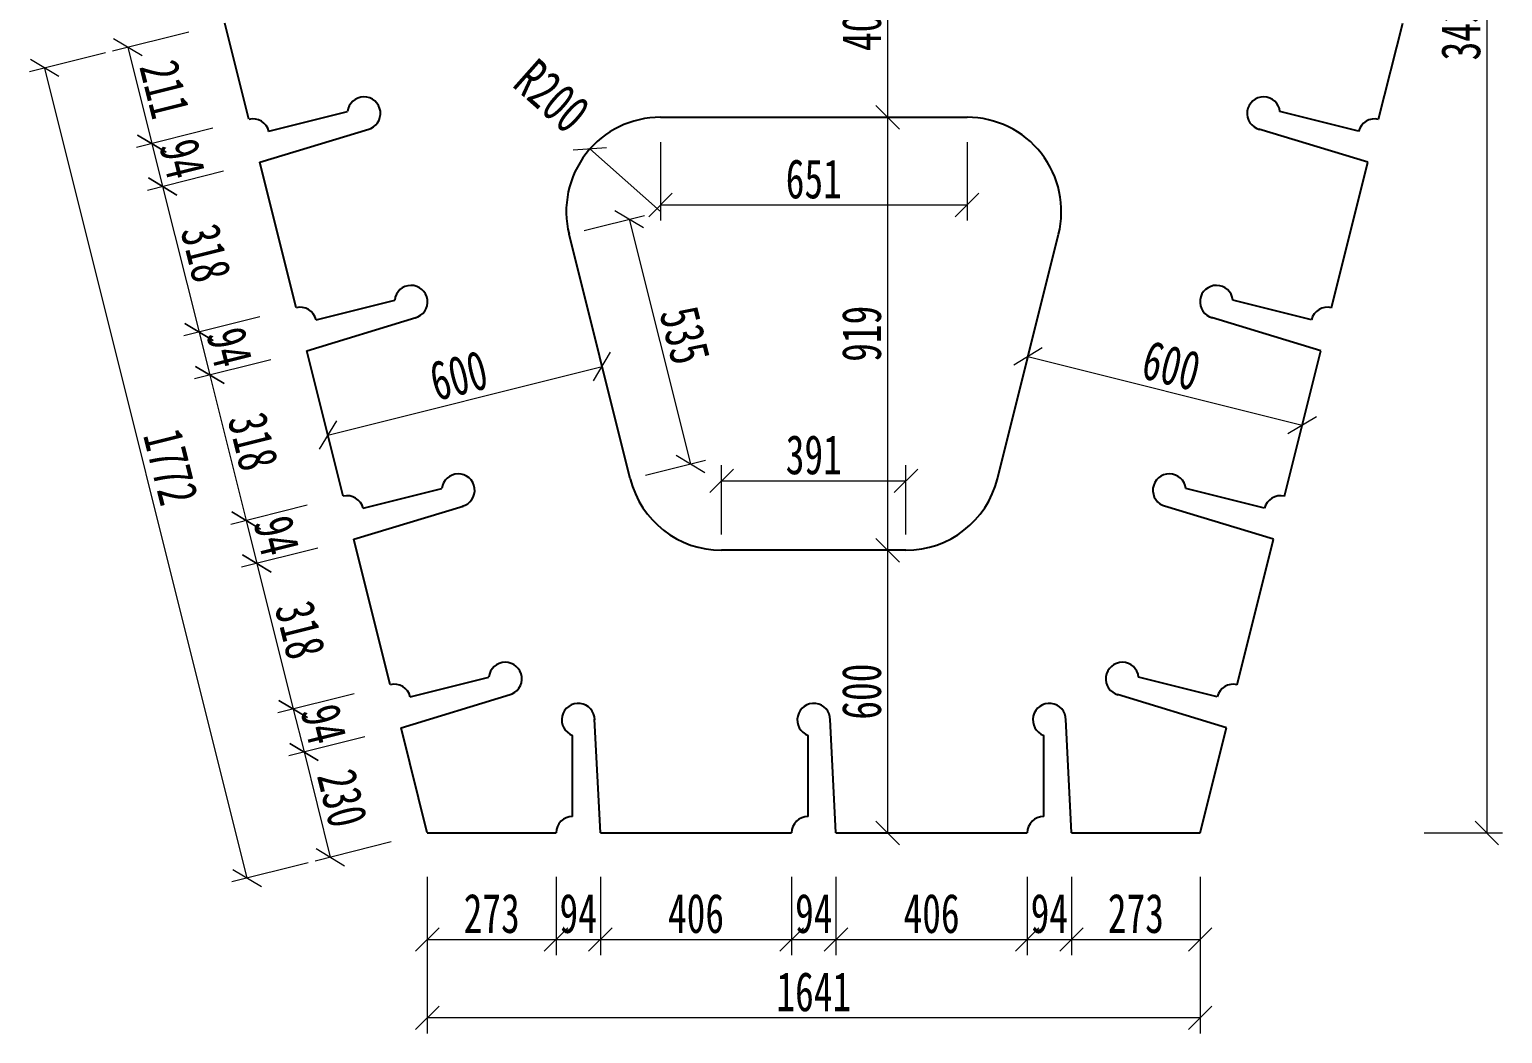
# Model space of a CAD drawing. Header units: millimetres. Extents: x -411717 to -116098, y 0 to 693159.
# Drawn here: x -185448 to -182322, y 378962 to 381093 of the extents above; entities that cross this region are included whole.
import ezdxf

# ---------------------------------------------------------------- set-up
doc = ezdxf.new("R2010")
doc.units = ezdxf.units.MM
doc.header["$LTSCALE"] = 2
doc.header["$PDMODE"] = 3
doc.header["$PDSIZE"] = -10
doc.layers.get('Defpoints').update_dxf_attribs({"color": 8, "lineweight": 9})
doc.layers.add('标注', color=4, linetype='Continuous', lineweight=13)
doc.layers.add('钢板粗线', color=1, linetype='Continuous', lineweight=25)
doc.styles.add('111', font='仿宋_GB2312.ttf', dxfattribs={"width": 0.7})
doc.dimstyles.new('200', dxfattribs={"dimscale": 0, "dimtxt": 2.5, "dimasz": 1.5, "dimexe": 1, "dimexo": 1, "dimgap": 0.4, "dimtad": 1, "dimdec": 0, "dimdsep": 46, "dimtxsty": '111', "dimblk": 'OBLIQUE', "dimcen": 0, "dimclrd": 256, "dimclre": 256, "dimclrt": 256, "dimadec": 1, "dimazin": 2, "dimtfac": 1, "dimtdec": 0, "dimtmove": 2, "dimatfit": 3, "dimfxl": 4, "dimfxlon": 1, "dimtolj": 1, "dimlwd": -1, "dimlwe": -1, "dimarcsym": 0})

# ---------------------------------------------------------------- blocks, each defined once
blk = doc.blocks.new('_Oblique')
at = {"color": 0, "linetype": 'ByBlock', "lineweight": -2}
blk.add_line((-0.5, -0.5), (0.5, 0.5), dxfattribs=at)
blk = doc.blocks.new('*D246')
at = {"layer": 'Defpoints', "color": 0, "transparency": 16777216}
for p in [(-185033.4, 381107), (-184982.3, 380902.6), (-185188.2, 380851.1)]:
    blk.add_point(p, dxfattribs=at)
at = {"layer": '标注', "transparency": 16777216}
for p, q in [((-185110, 381087.9), (-185271.7, 381047.4)), ((-185239.3, 381055.5), (-185188.2, 380851.1)), ((-185058.9, 380883.5), (-185220.6, 380843))]:
    blk.add_line(p, q, dxfattribs=at)
at = {"layer": '标注', "transparency": 16777216, "xscale": 50.00000000000006, "yscale": 50.00000000000006, "zscale": 50.00000000000006}
for p, rotation in [((-185239.3, 381055.5), 104.0362434679227), ((-185188.2, 380851.1), 284.0362434679227)]:
    blk.add_blockref('_Oblique', p, dxfattribs=dict(at, rotation=rotation))
at = {"layer": '标注', "transparency": 16777216, "insert": (-185160.4, 380966.7), "char_height": 83.33, "attachment_point": 5, "rotation": 284.0362, "style": '111'}
blk.add_mtext('\\A1;211', dxfattribs=at)
blk = doc.blocks.new('*D247')
at = {"layer": 'Defpoints', "color": 0, "transparency": 16777216}
for p in [(-184982.3, 380902.6), (-184959.5, 380811.4), (-185165.4, 380759.9)]:
    blk.add_point(p, dxfattribs=at)
at = {"layer": '标注', "transparency": 16777216}
for p, q in [((-185058.9, 380883.5), (-185220.6, 380843)), ((-185188.2, 380851.1), (-185165.4, 380759.9)), ((-185036.1, 380792.3), (-185197.8, 380751.8))]:
    blk.add_line(p, q, dxfattribs=at)
at = {"layer": '标注', "transparency": 16777216, "xscale": 50.00000000000006, "yscale": 50.00000000000006, "zscale": 50.00000000000006}
for p, rotation in [((-185188.2, 380851.1), 104.0362434679179), ((-185165.4, 380759.9), 284.0362434679179)]:
    blk.add_blockref('_Oblique', p, dxfattribs=dict(at, rotation=rotation))
at = {"layer": '标注', "transparency": 16777216, "insert": (-185123.5, 380818.9), "char_height": 83.33, "attachment_point": 5, "rotation": 284.0362, "style": '111'}
blk.add_mtext('\\A1;94', dxfattribs=at)
blk = doc.blocks.new('*D248')
at = {"layer": 'Defpoints', "color": 0, "transparency": 16777216}
for p in [(-184959.5, 380811.4), (-184882.3, 380502.6), (-185088.2, 380451.1)]:
    blk.add_point(p, dxfattribs=at)
at = {"layer": '标注', "transparency": 16777216}
for p, q in [((-185036.1, 380792.3), (-185197.8, 380751.8)), ((-185165.4, 380759.9), (-185088.2, 380451.1)), ((-184958.9, 380483.5), (-185120.6, 380443))]:
    blk.add_line(p, q, dxfattribs=at)
at = {"layer": '标注', "transparency": 16777216, "xscale": 50.00000000000006, "yscale": 50.00000000000006, "zscale": 50.00000000000006}
for p, rotation in [((-185165.4, 380759.9), 104.0362434679265), ((-185088.2, 380451.1), 284.0362434679265)]:
    blk.add_blockref('_Oblique', p, dxfattribs=dict(at, rotation=rotation))
at = {"layer": '标注', "transparency": 16777216, "insert": (-185073.5, 380618.9), "char_height": 83.33, "attachment_point": 5, "rotation": 284.0362, "style": '111'}
blk.add_mtext('\\A1;318', dxfattribs=at)
blk = doc.blocks.new('*D249')
at = {"layer": 'Defpoints', "color": 0, "transparency": 16777216}
for p in [(-184882.3, 380502.6), (-184859.5, 380411.4), (-185065.4, 380359.9)]:
    blk.add_point(p, dxfattribs=at)
at = {"layer": '标注', "transparency": 16777216}
for p, q in [((-184958.9, 380483.5), (-185120.6, 380443)), ((-185088.2, 380451.1), (-185065.4, 380359.9)), ((-184936.1, 380392.3), (-185097.8, 380351.8))]:
    blk.add_line(p, q, dxfattribs=at)
at = {"layer": '标注', "transparency": 16777216, "xscale": 50.00000000000006, "yscale": 50.00000000000006, "zscale": 50.00000000000006}
for p, rotation in [((-185088.2, 380451.1), 104.0362434679093), ((-185065.4, 380359.9), 284.0362434679093)]:
    blk.add_blockref('_Oblique', p, dxfattribs=dict(at, rotation=rotation))
at = {"layer": '标注', "transparency": 16777216, "insert": (-185023.5, 380418.9), "char_height": 83.33, "attachment_point": 5, "rotation": 284.0362, "style": '111'}
blk.add_mtext('\\A1;94', dxfattribs=at)
blk = doc.blocks.new('*D250')
at = {"layer": 'Defpoints', "color": 0, "transparency": 16777216}
for p in [(-184859.5, 380411.4), (-184782.3, 380102.6), (-184988.2, 380051.1)]:
    blk.add_point(p, dxfattribs=at)
at = {"layer": '标注', "transparency": 16777216}
for p, q in [((-184936.1, 380392.3), (-185097.8, 380351.8)), ((-185065.4, 380359.9), (-184988.2, 380051.1)), ((-184858.9, 380083.5), (-185020.6, 380043))]:
    blk.add_line(p, q, dxfattribs=at)
at = {"layer": '标注', "transparency": 16777216, "xscale": 50.00000000000006, "yscale": 50.00000000000006, "zscale": 50.00000000000006}
for p, rotation in [((-185065.4, 380359.9), 104.0362434679316), ((-184988.2, 380051.1), 284.0362434679316)]:
    blk.add_blockref('_Oblique', p, dxfattribs=dict(at, rotation=rotation))
at = {"layer": '标注', "transparency": 16777216, "insert": (-184973.5, 380218.9), "char_height": 83.33, "attachment_point": 5, "rotation": 284.0362, "style": '111'}
blk.add_mtext('\\A1;318', dxfattribs=at)
blk = doc.blocks.new('*D251')
at = {"layer": 'Defpoints', "color": 0, "transparency": 16777216}
for p in [(-184782.3, 380102.6), (-184759.5, 380011.4), (-184965.4, 379959.9)]:
    blk.add_point(p, dxfattribs=at)
at = {"layer": '标注', "transparency": 16777216}
for p, q in [((-184858.9, 380083.5), (-185020.6, 380043)), ((-184988.2, 380051.1), (-184965.4, 379959.9)), ((-184836.1, 379992.3), (-184997.8, 379951.8))]:
    blk.add_line(p, q, dxfattribs=at)
at = {"layer": '标注', "transparency": 16777216, "xscale": 50.00000000000006, "yscale": 50.00000000000006, "zscale": 50.00000000000006}
for p, rotation in [((-184988.2, 380051.1), 104.0362434679437), ((-184965.4, 379959.9), 284.0362434679437)]:
    blk.add_blockref('_Oblique', p, dxfattribs=dict(at, rotation=rotation))
at = {"layer": '标注', "transparency": 16777216, "insert": (-184923.5, 380018.9), "char_height": 83.33, "attachment_point": 5, "rotation": 284.0362, "style": '111'}
blk.add_mtext('\\A1;94', dxfattribs=at)
blk = doc.blocks.new('*D252')
at = {"layer": 'Defpoints', "color": 0, "transparency": 16777216}
for p in [(-184759.5, 380011.4), (-184682.3, 379702.6), (-184888.2, 379651.1)]:
    blk.add_point(p, dxfattribs=at)
at = {"layer": '标注', "transparency": 16777216}
for p, q in [((-184836.1, 379992.3), (-184997.8, 379951.8)), ((-184965.4, 379959.9), (-184888.2, 379651.1)), ((-184758.9, 379683.5), (-184920.6, 379643))]:
    blk.add_line(p, q, dxfattribs=at)
at = {"layer": '标注', "transparency": 16777216, "xscale": 50.00000000000006, "yscale": 50.00000000000006, "zscale": 50.00000000000006}
for p, rotation in [((-184965.4, 379959.9), 104.0362434679214), ((-184888.2, 379651.1), 284.0362434679215)]:
    blk.add_blockref('_Oblique', p, dxfattribs=dict(at, rotation=rotation))
at = {"layer": '标注', "transparency": 16777216, "insert": (-184873.5, 379818.9), "char_height": 83.33, "attachment_point": 5, "rotation": 284.0362, "style": '111'}
blk.add_mtext('\\A1;318', dxfattribs=at)
blk = doc.blocks.new('*D253')
at = {"layer": 'Defpoints', "color": 0, "transparency": 16777216}
for p in [(-184682.3, 379702.6), (-184659.5, 379611.4), (-184865.4, 379559.9)]:
    blk.add_point(p, dxfattribs=at)
at = {"layer": '标注', "transparency": 16777216}
for p, q in [((-184758.9, 379683.5), (-184920.6, 379643)), ((-184888.2, 379651.1), (-184865.4, 379559.9)), ((-184736.1, 379592.3), (-184897.8, 379551.8))]:
    blk.add_line(p, q, dxfattribs=at)
at = {"layer": '标注', "transparency": 16777216, "xscale": 50.00000000000006, "yscale": 50.00000000000006, "zscale": 50.00000000000006}
for p, rotation in [((-184888.2, 379651.1), 104.0362434679437), ((-184865.4, 379559.9), 284.0362434679437)]:
    blk.add_blockref('_Oblique', p, dxfattribs=dict(at, rotation=rotation))
at = {"layer": '标注', "transparency": 16777216, "insert": (-184823.5, 379618.9), "char_height": 83.33, "attachment_point": 5, "rotation": 284.0362, "style": '111'}
blk.add_mtext('\\A1;94', dxfattribs=at)
blk = doc.blocks.new('*D254')
at = {"layer": 'Defpoints', "color": 0, "transparency": 16777216}
for p in [(-184659.5, 379611.4), (-184603.7, 379388), (-184809.6, 379336.5)]:
    blk.add_point(p, dxfattribs=at)
at = {"layer": '标注', "transparency": 16777216}
for p, q in [((-184736.1, 379592.3), (-184897.8, 379551.8)), ((-184865.4, 379559.9), (-184809.6, 379336.5)), ((-184680.2, 379368.9), (-184841.9, 379328.4))]:
    blk.add_line(p, q, dxfattribs=at)
at = {"layer": '标注', "transparency": 16777216, "xscale": 50.00000000000006, "yscale": 50.00000000000006, "zscale": 50.00000000000006}
for p, rotation in [((-184865.4, 379559.9), 104.036243467923), ((-184809.6, 379336.5), 284.036243467923)]:
    blk.add_blockref('_Oblique', p, dxfattribs=dict(at, rotation=rotation))
at = {"layer": '标注', "transparency": 16777216, "insert": (-184784.1, 379461.6), "char_height": 83.33, "attachment_point": 5, "rotation": 284.0362, "style": '111'}
blk.add_mtext('\\A1;230', dxfattribs=at)
blk = doc.blocks.new('*D255')
at = {"layer": 'Defpoints', "color": 0, "transparency": 16777216}
for p in [(-185033.4, 381107), (-185415.8, 381011.4), (-184603.7, 379388)]:
    blk.add_point(p, dxfattribs=at)
at = {"layer": '标注', "transparency": 16777216}
for p, q in [((-185286.4, 381043.8), (-185448.1, 381003.3)), ((-184986, 379292.4), (-185415.8, 381011.4)), ((-184856.7, 379324.8), (-185018.4, 379284.3))]:
    blk.add_line(p, q, dxfattribs=at)
at = {"layer": '标注', "transparency": 16777216, "xscale": 50.00000000000006, "yscale": 50.00000000000006, "zscale": 50.00000000000006}
for p, rotation in [((-185415.8, 381011.4), 104.0362434679265), ((-184986, 379292.4), 284.0362434679265)]:
    blk.add_blockref('_Oblique', p, dxfattribs=dict(at, rotation=rotation))
at = {"layer": '标注', "transparency": 16777216, "insert": (-185147.5, 380165.3), "char_height": 83.33, "attachment_point": 5, "rotation": 284.0362, "style": '111'}
blk.add_mtext('\\A1;1772', dxfattribs=at)
blk = doc.blocks.new('*D289')
at = {"layer": 'Defpoints', "color": 0, "transparency": 16777216}
for p in [(-183901.3, 381307), (-183901.3, 380907), (-183626.7, 380907)]:
    blk.add_point(p, dxfattribs=at)
at = {"layer": '标注', "transparency": 16777216}
for p, q in [((-183760.1, 381307), (-183593.4, 381307)), ((-183626.7, 381307), (-183626.7, 380907)), ((-183760.1, 380907), (-183593.4, 380907))]:
    blk.add_line(p, q, dxfattribs=at)
at = {"layer": '标注', "transparency": 16777216, "xscale": 50.00000000000006, "yscale": 50.00000000000006, "zscale": 50.00000000000006}
for p, rotation in [((-183626.7, 381307), 90), ((-183626.7, 380907), 270)]:
    blk.add_blockref('_Oblique', p, dxfattribs=dict(at, rotation=rotation))
at = {"layer": '标注', "transparency": 16777216, "insert": (-183681.7, 381107), "char_height": 83.33, "attachment_point": 5, "rotation": 90, "style": '111'}
blk.add_mtext('\\A1;400', dxfattribs=at)
blk = doc.blocks.new('*D290')
at = {"layer": 'Defpoints', "color": 0, "transparency": 16777216}
for p in [(-183901.3, 380907), (-183901.3, 379988), (-183626.7, 379988)]:
    blk.add_point(p, dxfattribs=at)
at = {"layer": '标注', "transparency": 16777216}
for p, q in [((-183760.1, 380907), (-183593.4, 380907)), ((-183626.7, 380907), (-183626.7, 379988)), ((-183760.1, 379988), (-183593.4, 379988))]:
    blk.add_line(p, q, dxfattribs=at)
at = {"layer": '标注', "transparency": 16777216, "xscale": 50.00000000000006, "yscale": 50.00000000000006, "zscale": 50.00000000000006}
for p, rotation in [((-183626.7, 380907), 90), ((-183626.7, 379988), 270)]:
    blk.add_blockref('_Oblique', p, dxfattribs=dict(at, rotation=rotation))
at = {"layer": '标注', "transparency": 16777216, "insert": (-183681.7, 380447.5), "char_height": 83.33, "attachment_point": 5, "rotation": 90, "style": '111'}
blk.add_mtext('\\A1;919', dxfattribs=at)
blk = doc.blocks.new('*D291')
at = {"layer": 'Defpoints', "color": 0, "transparency": 16777216}
for p in [(-183810.5, 379988), (-183639.9, 379388), (-183626.7, 379388)]:
    blk.add_point(p, dxfattribs=at)
at = {"layer": '标注', "transparency": 16777216}
for p, q in [((-183760.1, 379988), (-183593.4, 379988)), ((-183626.7, 379988), (-183626.7, 379388)), ((-183626.7, 379388), (-183593.4, 379388))]:
    blk.add_line(p, q, dxfattribs=at)
at = {"layer": '标注', "transparency": 16777216, "xscale": 50.00000000000006, "yscale": 50.00000000000006, "zscale": 50.00000000000006}
for p, rotation in [((-183626.7, 379988), 90), ((-183626.7, 379388), 270)]:
    blk.add_blockref('_Oblique', p, dxfattribs=dict(at, rotation=rotation))
at = {"layer": '标注', "transparency": 16777216, "insert": (-183681.7, 379688), "char_height": 83.33, "attachment_point": 5, "rotation": 90, "style": '111'}
blk.add_mtext('\\A1;600', dxfattribs=at)
blk = doc.blocks.new('*D292')
at = {"layer": 'Defpoints', "color": 0, "transparency": 16777216}
for p in [(-183318.2, 380441.7), (-182736.1, 380296.2), (-182746.7, 380253.8)]:
    blk.add_point(p, dxfattribs=at)
at = {"layer": '标注', "transparency": 16777216}
for p, q in [((-183326.3, 380409.3), (-183336.9, 380367)), ((-183328.8, 380399.3), (-182746.7, 380253.8)), ((-182744.2, 380263.8), (-182754.8, 380221.4))]:
    blk.add_line(p, q, dxfattribs=at)
at = {"layer": '标注', "transparency": 16777216, "xscale": 50.00000000000006, "yscale": 50.00000000000006, "zscale": 50.00000000000006}
for p, rotation in [((-183328.8, 380399.3), 165.9637565320762), ((-182746.7, 380253.8), 345.9637565320762)]:
    blk.add_blockref('_Oblique', p, dxfattribs=dict(at, rotation=rotation))
at = {"layer": '标注', "transparency": 16777216, "insert": (-183024.4, 380379.9), "char_height": 83.33, "attachment_point": 5, "rotation": 345.9638, "style": '111'}
blk.add_mtext('\\A1;600', dxfattribs=at)
blk = doc.blocks.new('*D293')
at = {"layer": 'Defpoints', "color": 0, "transparency": 16777216}
for p in [(-184238.8, 380402.5), (-184232.7, 380378.1), (-184820.9, 380257)]:
    blk.add_point(p, dxfattribs=at)
at = {"layer": '标注', "transparency": 16777216}
for p, q in [((-184814.8, 380232.6), (-184232.7, 380378.1)), ((-184232.7, 380378.1), (-184224.6, 380345.8)), ((-184814.8, 380232.6), (-184806.7, 380200.2))]:
    blk.add_line(p, q, dxfattribs=at)
at = {"layer": '标注', "transparency": 16777216, "xscale": 50.00000000000006, "yscale": 50.00000000000006, "zscale": 50.00000000000006}
for p, rotation in [((-184232.7, 380378.1), 14.03624346792851), ((-184814.8, 380232.6), 194.0362434679285)]:
    blk.add_blockref('_Oblique', p, dxfattribs=dict(at, rotation=rotation))
at = {"layer": '标注', "transparency": 16777216, "insert": (-184537.1, 380358.7), "char_height": 83.33, "attachment_point": 5, "rotation": 14.0362, "style": '111'}
blk.add_mtext('\\A1;600', dxfattribs=at)
blk = doc.blocks.new('*D298')
at = {"layer": 'Defpoints', "color": 0, "transparency": 16777216}
for p in [(-184258.5, 380839.6), (-184108.8, 380707)]:
    blk.add_point(p, dxfattribs=at)
at = {"layer": '标注', "transparency": 16777216}
blk.add_line((-184108.8, 380707), (-184258.5, 380839.6), dxfattribs=at)
at = {"layer": '标注', "transparency": 16777216, "xscale": 50.00000000000006, "yscale": 50.00000000000006, "zscale": 50.00000000000006, "rotation": 138.4616954852532}
blk.add_blockref('_Oblique', (-184258.5, 380839.6), dxfattribs=at)
at = {"layer": '标注', "transparency": 16777216, "insert": (-184339.3, 380951.9), "char_height": 83.33, "attachment_point": 5, "rotation": 318.4617, "style": '111'}
blk.add_mtext('\\A1;R200', dxfattribs=at)
blk = doc.blocks.new('*D299')
at = {"layer": 'Defpoints', "color": 0, "transparency": 16777216}
for p in [(-184108.8, 380907), (-183458, 380907), (-183458, 380720.8)]:
    blk.add_point(p, dxfattribs=at)
at = {"layer": '标注', "transparency": 16777216}
for p, q in [((-184108.8, 380854.2), (-184108.8, 380687.5)), ((-183458, 380854.2), (-183458, 380687.5)), ((-184108.8, 380720.8), (-183458, 380720.8))]:
    blk.add_line(p, q, dxfattribs=at)
at = {"layer": '标注', "transparency": 16777216, "xscale": 50.00000000000006, "yscale": 50.00000000000006, "zscale": 50.00000000000006, "rotation": 180}
blk.add_blockref('_Oblique', (-184108.8, 380720.8), dxfattribs=at)
at = {"layer": '标注', "transparency": 16777216, "xscale": 50.00000000000006, "yscale": 50.00000000000006, "zscale": 50.00000000000006}
blk.add_blockref('_Oblique', (-183458, 380720.8), dxfattribs=at)
at = {"layer": '标注', "transparency": 16777216, "insert": (-183783.4, 380775.8), "char_height": 83.33, "attachment_point": 5, "style": '111'}
blk.add_mtext('\\A1;651', dxfattribs=at)
blk = doc.blocks.new('*D300')
at = {"layer": 'Defpoints', "color": 0, "transparency": 16777216}
for p in [(-184302.8, 380658.5), (-184045.3, 380171.4), (-184173.1, 380139.5)]:
    blk.add_point(p, dxfattribs=at)
at = {"layer": '标注', "transparency": 16777216}
for p, q in [((-184270.5, 380666.6), (-184142.7, 380698.5)), ((-184175.1, 380690.4), (-184045.3, 380171.4)), ((-184140.7, 380147.6), (-184013, 380179.5))]:
    blk.add_line(p, q, dxfattribs=at)
at = {"layer": '标注', "transparency": 16777216, "xscale": 50.00000000000006, "yscale": 50.00000000000006, "zscale": 50.00000000000006}
for p, rotation in [((-184175.1, 380690.4), 104.0362434679371), ((-184045.3, 380171.4), 284.0362434679371)]:
    blk.add_blockref('_Oblique', p, dxfattribs=dict(at, rotation=rotation))
at = {"layer": '标注', "transparency": 16777216, "insert": (-184056.9, 380444.3), "char_height": 83.33, "attachment_point": 5, "rotation": 284.0362, "style": '111'}
blk.add_mtext('\\A1;535', dxfattribs=at)
blk = doc.blocks.new('*D301')
at = {"layer": 'Defpoints', "color": 0, "transparency": 16777216}
for p in [(-183587.8, 380135.3), (-183979, 379988), (-183587.8, 379988)]:
    blk.add_point(p, dxfattribs=at)
at = {"layer": '标注', "transparency": 16777216}
for p, q in [((-183979, 380021.3), (-183979, 380168.7)), ((-183587.8, 380021.3), (-183587.8, 380168.7)), ((-183979, 380135.3), (-183587.8, 380135.3))]:
    blk.add_line(p, q, dxfattribs=at)
at = {"layer": '标注', "transparency": 16777216, "xscale": 50.00000000000006, "yscale": 50.00000000000006, "zscale": 50.00000000000006, "rotation": 180}
blk.add_blockref('_Oblique', (-183979, 380135.3), dxfattribs=at)
at = {"layer": '标注', "transparency": 16777216, "xscale": 50.00000000000006, "yscale": 50.00000000000006, "zscale": 50.00000000000006}
blk.add_blockref('_Oblique', (-183587.8, 380135.3), dxfattribs=at)
at = {"layer": '标注', "transparency": 16777216, "insert": (-183783.4, 380190.3), "char_height": 83.33, "attachment_point": 5, "style": '111'}
blk.add_mtext('\\A1;391', dxfattribs=at)
blk = doc.blocks.new('*D302')
at = {"layer": 'Defpoints', "color": 0, "transparency": 16777216}
for p in [(-184603.7, 379388), (-184330.4, 379388), (-184330.4, 379161.8)]:
    blk.add_point(p, dxfattribs=at)
at = {"layer": '标注', "transparency": 16777216}
for p, q in [((-184603.7, 379295.1), (-184603.7, 379128.4)), ((-184330.4, 379295.1), (-184330.4, 379128.4)), ((-184603.7, 379161.8), (-184330.4, 379161.8))]:
    blk.add_line(p, q, dxfattribs=at)
at = {"layer": '标注', "transparency": 16777216, "xscale": 50.00000000000006, "yscale": 50.00000000000006, "zscale": 50.00000000000006, "rotation": 180}
blk.add_blockref('_Oblique', (-184603.7, 379161.8), dxfattribs=at)
at = {"layer": '标注', "transparency": 16777216, "xscale": 50.00000000000006, "yscale": 50.00000000000006, "zscale": 50.00000000000006}
blk.add_blockref('_Oblique', (-184330.4, 379161.8), dxfattribs=at)
at = {"layer": '标注', "transparency": 16777216, "insert": (-184467, 379216.8), "char_height": 83.33, "attachment_point": 5, "style": '111'}
blk.add_mtext('\\A1;273', dxfattribs=at)
blk = doc.blocks.new('*D303')
at = {"layer": 'Defpoints', "color": 0, "transparency": 16777216}
for p in [(-184330.4, 379388), (-184236.4, 379388), (-184236.4, 379161.8)]:
    blk.add_point(p, dxfattribs=at)
at = {"layer": '标注', "transparency": 16777216}
for p, q in [((-184330.4, 379295.1), (-184330.4, 379128.4)), ((-184236.4, 379295.1), (-184236.4, 379128.4)), ((-184330.4, 379161.8), (-184236.4, 379161.8))]:
    blk.add_line(p, q, dxfattribs=at)
at = {"layer": '标注', "transparency": 16777216, "xscale": 50.00000000000006, "yscale": 50.00000000000006, "zscale": 50.00000000000006, "rotation": 180}
blk.add_blockref('_Oblique', (-184330.4, 379161.8), dxfattribs=at)
at = {"layer": '标注', "transparency": 16777216, "xscale": 50.00000000000006, "yscale": 50.00000000000006, "zscale": 50.00000000000006}
blk.add_blockref('_Oblique', (-184236.4, 379161.8), dxfattribs=at)
at = {"layer": '标注', "transparency": 16777216, "insert": (-184283.4, 379216.8), "char_height": 83.33, "attachment_point": 5, "style": '111'}
blk.add_mtext('\\A1;94', dxfattribs=at)
blk = doc.blocks.new('*D304')
at = {"layer": 'Defpoints', "color": 0, "transparency": 16777216}
for p in [(-184236.4, 379388), (-183830.4, 379388), (-183830.4, 379161.8)]:
    blk.add_point(p, dxfattribs=at)
at = {"layer": '标注', "transparency": 16777216}
for p, q in [((-184236.4, 379295.1), (-184236.4, 379128.4)), ((-183830.4, 379295.1), (-183830.4, 379128.4)), ((-184236.4, 379161.8), (-183830.4, 379161.8))]:
    blk.add_line(p, q, dxfattribs=at)
at = {"layer": '标注', "transparency": 16777216, "xscale": 50.00000000000006, "yscale": 50.00000000000006, "zscale": 50.00000000000006, "rotation": 180}
blk.add_blockref('_Oblique', (-184236.4, 379161.8), dxfattribs=at)
at = {"layer": '标注', "transparency": 16777216, "xscale": 50.00000000000006, "yscale": 50.00000000000006, "zscale": 50.00000000000006}
blk.add_blockref('_Oblique', (-183830.4, 379161.8), dxfattribs=at)
at = {"layer": '标注', "transparency": 16777216, "insert": (-184033.4, 379216.8), "char_height": 83.33, "attachment_point": 5, "style": '111'}
blk.add_mtext('\\A1;406', dxfattribs=at)
blk = doc.blocks.new('*D305')
at = {"layer": 'Defpoints', "color": 0, "transparency": 16777216}
for p in [(-183830.4, 379388), (-183736.4, 379388), (-183736.4, 379161.8)]:
    blk.add_point(p, dxfattribs=at)
at = {"layer": '标注', "transparency": 16777216}
for p, q in [((-183830.4, 379295.1), (-183830.4, 379128.4)), ((-183736.4, 379295.1), (-183736.4, 379128.4)), ((-183830.4, 379161.8), (-183736.4, 379161.8))]:
    blk.add_line(p, q, dxfattribs=at)
at = {"layer": '标注', "transparency": 16777216, "xscale": 50.00000000000006, "yscale": 50.00000000000006, "zscale": 50.00000000000006, "rotation": 180}
blk.add_blockref('_Oblique', (-183830.4, 379161.8), dxfattribs=at)
at = {"layer": '标注', "transparency": 16777216, "xscale": 50.00000000000006, "yscale": 50.00000000000006, "zscale": 50.00000000000006}
blk.add_blockref('_Oblique', (-183736.4, 379161.8), dxfattribs=at)
at = {"layer": '标注', "transparency": 16777216, "insert": (-183783.4, 379216.8), "char_height": 83.33, "attachment_point": 5, "style": '111'}
blk.add_mtext('\\A1;94', dxfattribs=at)
blk = doc.blocks.new('*D306')
at = {"layer": 'Defpoints', "color": 0, "transparency": 16777216}
for p in [(-183736.4, 379388), (-183330.4, 379388), (-183330.4, 379161.8)]:
    blk.add_point(p, dxfattribs=at)
at = {"layer": '标注', "transparency": 16777216}
for p, q in [((-183736.4, 379295.1), (-183736.4, 379128.4)), ((-183330.4, 379295.1), (-183330.4, 379128.4)), ((-183736.4, 379161.8), (-183330.4, 379161.8))]:
    blk.add_line(p, q, dxfattribs=at)
at = {"layer": '标注', "transparency": 16777216, "xscale": 50.00000000000006, "yscale": 50.00000000000006, "zscale": 50.00000000000006, "rotation": 180}
blk.add_blockref('_Oblique', (-183736.4, 379161.8), dxfattribs=at)
at = {"layer": '标注', "transparency": 16777216, "xscale": 50.00000000000006, "yscale": 50.00000000000006, "zscale": 50.00000000000006}
blk.add_blockref('_Oblique', (-183330.4, 379161.8), dxfattribs=at)
at = {"layer": '标注', "transparency": 16777216, "insert": (-183533.4, 379216.8), "char_height": 83.33, "attachment_point": 5, "style": '111'}
blk.add_mtext('\\A1;406', dxfattribs=at)
blk = doc.blocks.new('*D307')
at = {"layer": 'Defpoints', "color": 0, "transparency": 16777216}
for p in [(-183330.4, 379388), (-183236.4, 379388), (-183236.4, 379161.8)]:
    blk.add_point(p, dxfattribs=at)
at = {"layer": '标注', "transparency": 16777216}
for p, q in [((-183330.4, 379295.1), (-183330.4, 379128.4)), ((-183236.4, 379295.1), (-183236.4, 379128.4)), ((-183330.4, 379161.8), (-183236.4, 379161.8))]:
    blk.add_line(p, q, dxfattribs=at)
at = {"layer": '标注', "transparency": 16777216, "xscale": 50.00000000000006, "yscale": 50.00000000000006, "zscale": 50.00000000000006, "rotation": 180}
blk.add_blockref('_Oblique', (-183330.4, 379161.8), dxfattribs=at)
at = {"layer": '标注', "transparency": 16777216, "xscale": 50.00000000000006, "yscale": 50.00000000000006, "zscale": 50.00000000000006}
blk.add_blockref('_Oblique', (-183236.4, 379161.8), dxfattribs=at)
at = {"layer": '标注', "transparency": 16777216, "insert": (-183283.4, 379216.8), "char_height": 83.33, "attachment_point": 5, "style": '111'}
blk.add_mtext('\\A1;94', dxfattribs=at)
blk = doc.blocks.new('*D308')
at = {"layer": 'Defpoints', "color": 0, "transparency": 16777216}
for p in [(-183236.4, 379388), (-182963.2, 379388), (-182963.2, 379161.8)]:
    blk.add_point(p, dxfattribs=at)
at = {"layer": '标注', "transparency": 16777216}
for p, q in [((-183236.4, 379295.1), (-183236.4, 379128.4)), ((-182963.2, 379295.1), (-182963.2, 379128.4)), ((-183236.4, 379161.8), (-182963.2, 379161.8))]:
    blk.add_line(p, q, dxfattribs=at)
at = {"layer": '标注', "transparency": 16777216, "xscale": 50.00000000000006, "yscale": 50.00000000000006, "zscale": 50.00000000000006, "rotation": 180}
blk.add_blockref('_Oblique', (-183236.4, 379161.8), dxfattribs=at)
at = {"layer": '标注', "transparency": 16777216, "xscale": 50.00000000000006, "yscale": 50.00000000000006, "zscale": 50.00000000000006}
blk.add_blockref('_Oblique', (-182963.2, 379161.8), dxfattribs=at)
at = {"layer": '标注', "transparency": 16777216, "insert": (-183099.8, 379216.8), "char_height": 83.33, "attachment_point": 5, "style": '111'}
blk.add_mtext('\\A1;273', dxfattribs=at)
blk = doc.blocks.new('*D309')
at = {"layer": 'Defpoints', "color": 0, "transparency": 16777216}
for p in [(-184603.7, 379388), (-182963.2, 379388), (-184603.7, 378995.7)]:
    blk.add_point(p, dxfattribs=at)
at = {"layer": '标注', "transparency": 16777216}
for p, q in [((-184603.7, 379129), (-184603.7, 378962.3)), ((-182963.2, 379129), (-182963.2, 378962.3)), ((-182963.2, 378995.7), (-184603.7, 378995.7))]:
    blk.add_line(p, q, dxfattribs=at)
at = {"layer": '标注', "transparency": 16777216, "xscale": 50.00000000000006, "yscale": 50.00000000000006, "zscale": 50.00000000000006, "rotation": 180}
blk.add_blockref('_Oblique', (-184603.7, 378995.7), dxfattribs=at)
at = {"layer": '标注', "transparency": 16777216, "xscale": 50.00000000000006, "yscale": 50.00000000000006, "zscale": 50.00000000000006}
blk.add_blockref('_Oblique', (-182963.2, 378995.7), dxfattribs=at)
at = {"layer": '标注', "transparency": 16777216, "insert": (-183783.4, 379050.7), "char_height": 83.33, "attachment_point": 5, "style": '111'}
blk.add_mtext('\\A1;1641', dxfattribs=at)
blk = doc.blocks.new('*D437')
at = {"layer": 'Defpoints', "color": 0, "transparency": 16777216}
for p in [(-183099.8, 382826), (-183099.8, 379388), (-182354.8, 379388)]:
    blk.add_point(p, dxfattribs=at)
at = {"layer": '标注', "transparency": 16777216}
for p, q in [((-182488.2, 382826), (-182321.5, 382826)), ((-182354.8, 382826), (-182354.8, 379388)), ((-182488.2, 379388), (-182321.5, 379388))]:
    blk.add_line(p, q, dxfattribs=at)
at = {"layer": '标注', "transparency": 16777216, "xscale": 50.00000000000006, "yscale": 50.00000000000006, "zscale": 50.00000000000006}
for p, rotation in [((-182354.8, 382826), 90), ((-182354.8, 379388), 270)]:
    blk.add_blockref('_Oblique', p, dxfattribs=dict(at, rotation=rotation))
at = {"layer": '标注', "transparency": 16777216, "insert": (-182409.8, 381107), "char_height": 83.33, "attachment_point": 5, "rotation": 90, "style": '111'}
blk.add_mtext('\\A1;3438', dxfattribs=at)

msp = doc.modelspace()

# ---------------------------------------------------------------- linework, layer by layer
at = {"layer": '钢板粗线'}
for p, q in [((-184982.3, 380902.6), (-185033.4, 381107)), ((-182584.5, 380902.6), (-182533.4, 381107)), ((-184939.9, 380877.1), (-184772.9, 380918.9)), ((-182627, 380877.1), (-182793.9, 380918.9)), ((-184108.8, 380907), (-183458, 380907)), ((-184959.5, 380811.4), (-184727.9, 380881.7)), ((-182607.3, 380811.4), (-182838.9, 380881.7)), ((-184882.3, 380502.6), (-184959.5, 380811.4)), ((-182684.5, 380502.6), (-182607.3, 380811.4)), ((-184173.1, 380139.5), (-184302.8, 380658.5)), ((-183393.8, 380139.5), (-183264, 380658.5)), ((-184839.9, 380477.1), (-184672.9, 380518.9)), ((-182727, 380477.1), (-182893.9, 380518.9)), ((-184859.5, 380411.4), (-184627.9, 380481.7)), ((-182707.3, 380411.4), (-182938.9, 380481.7)), ((-184782.3, 380102.6), (-184859.5, 380411.4)), ((-182784.5, 380102.6), (-182707.3, 380411.4)), ((-184739.9, 380077.1), (-184572.9, 380118.9)), ((-182827, 380077.1), (-182993.9, 380118.9)), ((-184759.5, 380011.4), (-184527.9, 380081.7)), ((-182807.3, 380011.4), (-183038.9, 380081.7)), ((-184682.3, 379702.6), (-184759.5, 380011.4)), ((-182884.5, 379702.6), (-182807.3, 380011.4)), ((-183587.8, 379988), (-183979, 379988)), ((-184639.9, 379677.1), (-184472.9, 379718.9)), ((-182927, 379677.1), (-183093.9, 379718.9)), ((-184659.5, 379611.4), (-184427.9, 379681.7)), ((-182907.3, 379611.4), (-183138.9, 379681.7)), ((-184603.7, 379388), (-184659.5, 379611.4)), ((-184236.4, 379388), (-184248.5, 379629.7)), ((-183736.4, 379388), (-183748.5, 379629.7)), ((-183236.4, 379388), (-183248.5, 379629.7)), ((-182963.2, 379388), (-182907.3, 379611.4)), ((-184295.4, 379423), (-184295.4, 379595.1)), ((-183795.4, 379423), (-183795.4, 379595.1)), ((-183295.4, 379423), (-183295.4, 379595.1)), ((-184603.7, 379388), (-184330.4, 379388)), ((-184236.4, 379388), (-183830.4, 379388)), ((-183736.4, 379388), (-183330.4, 379388)), ((-183236.4, 379388), (-182963.2, 379388))]:
    msp.add_line(p, q, dxfattribs=at)
for centre, radius, start, end in [((-184738.1, 380915.2), 35, 284.0362, 173.9852), ((-182828.7, 380915.2), 35, 6.0148, 255.9638), ((-184973.8, 380868.6), 35, 14.0362, 104.0362), ((-184108.8, 380707), 200, 90, 194.0362), ((-183458, 380707), 200, 345.9638, 90), ((-182593, 380868.6), 35, 75.9638, 165.9638), ((-184638.1, 380515.2), 35, 284.0362, 173.9852), ((-182928.7, 380515.2), 35, 6.0148, 255.9638), ((-184873.8, 380468.6), 35, 14.0362, 104.0362), ((-182693, 380468.6), 35, 75.9638, 165.9638), ((-184538.1, 380115.2), 35, 284.0362, 173.9852), ((-183979, 380188), 200, 194.0362, 270), ((-183587.8, 380188), 200, 270, 345.9638), ((-183028.7, 380115.2), 35, 6.0148, 255.9638), ((-184773.8, 380068.6), 35, 14.0362, 104.0362), ((-182793, 380068.6), 35, 75.9638, 165.9638), ((-184438.1, 379715.2), 35, 284.0362, 173.9852), ((-183128.7, 379715.2), 35, 6.0148, 255.9638), ((-184673.8, 379668.6), 35, 14.0362, 104.0362), ((-182893, 379668.6), 35, 75.9638, 165.9638), ((-184283.4, 379628), 35, 0, 249.949), ((-183783.4, 379628), 35, 0, 249.949), ((-183283.4, 379628), 35, 0, 249.949), ((-184295.4, 379388), 35, 90, 180), ((-183795.4, 379388), 35, 90, 180), ((-183295.4, 379388), 35, 90, 180)]:
    msp.add_arc(centre, radius, start, end, dxfattribs=at)

# ---------------------------------------------------------------- dimensions: what is measured, and where the dimension line sits
at = {"layer": '标注'}
for base, p1, p2, picture, middle in [((-182354.8, 379388), (-183099.8, 382826), (-183099.8, 379388), '*D437', (-182409.8, 381107)), ((-183626.7, 380907), (-183901.3, 381307), (-183901.3, 380907), '*D289', (-183681.7, 381107)), ((-183626.7, 379988), (-183901.3, 380907), (-183901.3, 379988), '*D290', (-183681.7, 380447.5)), ((-183626.7, 379388), (-183810.5, 379988), (-183639.9, 379388), '*D291', (-183681.7, 379688))]:
    dim = msp.add_linear_dim(base=base, p1=p1, p2=p2, angle=90, dimstyle='200', override={"dimscale": 33.333333, "dimadec": 3, "dimarcsym": 1}, dxfattribs=at)
    dim.commit()
    dim.dimension.update_dxf_attribs({"geometry": picture, "text_midpoint": middle})
for p1, p2, distance, picture, middle in [((-184603.7, 379388), (-185033.4, 381107), 394.1, '*D255', (-185147.5, 380165.3)), ((-185033.4, 381107), (-184982.3, 380902.6), -212.2, '*D246', (-185160.4, 380966.7)), ((-184982.3, 380902.6), (-184959.5, 380811.4), -212.2, '*D247', (-185123.5, 380818.9)), ((-184108.8, 380907), (-183458, 380907), -186.2, '*D299', (-183783.4, 380775.8)), ((-184959.5, 380811.4), (-184882.3, 380502.6), -212.2, '*D248', (-185073.5, 380618.9)), ((-184302.8, 380658.5), (-184173.1, 380139.5), 131.7, '*D300', (-184056.9, 380444.3)), ((-184882.3, 380502.6), (-184859.5, 380411.4), -212.2, '*D249', (-185023.5, 380418.9)), ((-183318.2, 380441.7), (-182736.1, 380296.2), -43.7, '*D292', (-183024.4, 380379.9)), ((-184820.9, 380257), (-184238.8, 380402.5), -25.2, '*D293', (-184537.1, 380358.7)), ((-184859.5, 380411.4), (-184782.3, 380102.6), -212.2, '*D250', (-184973.5, 380218.9)), ((-183979, 379988), (-183587.8, 379988), 147.3, '*D301', (-183783.4, 380190.3)), ((-184782.3, 380102.6), (-184759.5, 380011.4), -212.2, '*D251', (-184923.5, 380018.9)), ((-184759.5, 380011.4), (-184682.3, 379702.6), -212.2, '*D252', (-184873.5, 379818.9)), ((-184682.3, 379702.6), (-184659.5, 379611.4), -212.2, '*D253', (-184823.5, 379618.9)), ((-184659.5, 379611.4), (-184603.7, 379388), -212.2, '*D254', (-184784.1, 379461.6))]:
    dim = msp.add_aligned_dim(p1=p1, p2=p2, distance=distance, dimstyle='200', override={"dimscale": 33.333333, "dimadec": 3, "dimarcsym": 1}, dxfattribs=at)
    dim.commit()
    dim.dimension.update_dxf_attribs({"geometry": picture, "text_midpoint": middle})
dim = msp.add_radius_dim(center=(-184108.8, 380707), mpoint=(-184258.5, 380839.6), dimstyle='200', override={"dimscale": 33.333333, "dimadec": 3, "dimarcsym": 1}, dxfattribs=at)
dim.commit()
dim.dimension.update_dxf_attribs({"geometry": '*D298', "text_midpoint": (-184339.3, 380951.9), "dimtype": 164})
for base, p1, p2, picture, middle in [((-184330.4, 379161.8), (-184603.7, 379388), (-184330.4, 379388), '*D302', (-184467, 379216.8)), ((-184603.6637125, 378995.6674347), (-182963.1637125, 379388.0062171), (-184603.6637125, 379388.0062171), '*D309', (-183783.4137125, 379050.6674347)), ((-184236.4, 379161.8), (-184330.4, 379388), (-184236.4, 379388), '*D303', (-184283.4, 379216.8)), ((-183830.4, 379161.8), (-184236.4, 379388), (-183830.4, 379388), '*D304', (-184033.4, 379216.8)), ((-183736.4, 379161.8), (-183830.4, 379388), (-183736.4, 379388), '*D305', (-183783.4, 379216.8)), ((-183330.4, 379161.8), (-183736.4, 379388), (-183330.4, 379388), '*D306', (-183533.4, 379216.8)), ((-183236.4, 379161.8), (-183330.4, 379388), (-183236.4, 379388), '*D307', (-183283.4, 379216.8)), ((-182963.2, 379161.8), (-183236.4, 379388), (-182963.2, 379388), '*D308', (-183099.8, 379216.8))]:
    dim = msp.add_linear_dim(base=base, p1=p1, p2=p2, dimstyle='200', override={"dimscale": 33.333333, "dimadec": 3, "dimarcsym": 1}, dxfattribs=at)
    dim.commit()
    dim.dimension.update_dxf_attribs({"geometry": picture, "text_midpoint": middle})

doc.saveas('drawing.dxf')
